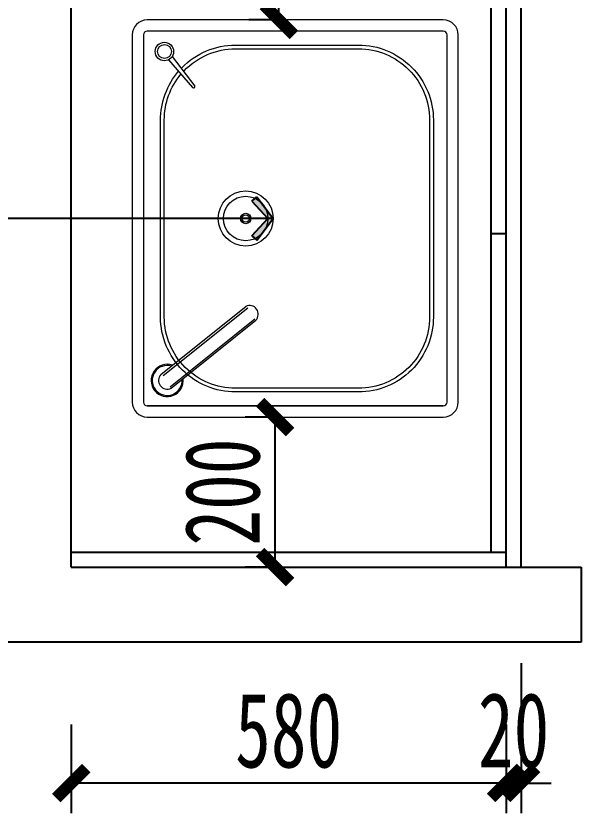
# Model space of a CAD drawing. Header units: millimetres. Extents: x 3104083 to 3173399, y -3165492 to -3044687.
# Drawn here: x 3116049 to 3116803, y -3095960 to -3094897 of the extents above; entities that cross this region are included whole.
import ezdxf

# ---------------------------------------------------------------- set-up
doc = ezdxf.new("R2010")
doc.units = ezdxf.units.MM
doc.header["$LTSCALE"] = 500
doc.header["$MEASUREMENT"] = 0
doc.header["$PDMODE"] = 2
doc.linetypes.add('ACAD_ISO03W100', pattern=[30, 12, -18])
doc.layers.get('0').update_dxf_attribs({"linetype": 'CONTINUOUS'})
doc.layers.get('DEFPOINTS').update_dxf_attribs({"linetype": 'CONTINUOUS'})
for name, color, linetype in [('D-节点尺寸', 5, 'CONTINUOUS'), ('E-立面造型线', 3, 'CONTINUOUS'), ('W-基础引线', 35, 'CONTINUOUS'), ('ZB_厨柜', 7, 'CONTINUOUS'), ('台面', 4, 'CONTINUOUS')]:
    doc.layers.add(name, color=color, linetype=linetype)
doc.layers.add('墙体', color=6, linetype='CONTINUOUS', lineweight=25)
doc.layers.add('电器', color=85, linetype='CONTINUOUS', lineweight=15)
doc.styles.add('DIM', font='SimSun.ttf', dxfattribs={"width": 0.7})
doc.dimstyles.new('40', dxfattribs={"dimscale": 40, "dimtxt": 2.5, "dimasz": 1, "dimexe": 1, "dimexo": 1, "dimgap": 0.5, "dimtad": 1, "dimdec": 0, "dimzin": 0, "dimdsep": 46, "dimtxsty": 'DIM', "dimblk": 'ARCHTICK', "dimcen": 0, "dimclrd": 5, "dimclre": 5, "dimclrt": 35, "dimadec": 0, "dimazin": 0, "dimtfac": 0.5, "dimtdec": 0, "dimtix": 1, "dimtmove": 2, "dimatfit": 2, "dimldrblk": 'A', "dimfxl": 0, "dimtolj": 1, "dimtzin": 0, "dimlwd": -1, "dimlwe": -1, "dimarcsym": 0})
doc.dimstyles.new('基础引线', dxfattribs={"dimtxt": 3, "dimasz": 0.7, "dimexe": 2, "dimexo": 6, "dimgap": 1, "dimtad": 1, "dimdec": 0, "dimdsep": 46, "dimtxsty": 'Standard', "dimblk1": 'A', "dimblk2": 'A', "dimsah": 1, "dimcen": 3, "dimdle": 200, "dimclrd": 256, "dimclre": 256, "dimclrt": 2, "dimadec": 0, "dimazin": 0, "dimtfac": 1, "dimtdec": 0, "dimtix": 1, "dimtmove": 1, "dimatfit": 3, "dimldrblk": 'A', "dimfxl": 0, "dimtvp": 1, "dimtolj": 1, "dimtzin": 0, "dimarcsym": 0})

# ---------------------------------------------------------------- blocks, each defined once
blk = doc.blocks.new('_ArchTick')
at = {"color": 0, "linetype": 'ByBlock', "const_width": 0.4}
blk.add_lwpolyline([(-0.5, -0.5), (0.5, 0.5)], dxfattribs=at)
blk = doc.blocks.new('*D1485')
at = {"layer": 'D-节点尺寸', "color": 5, "ltscale": 100}
for p, q in [((3116122.9, -3095841.5), (3116122.9, -3095959.8)), ((3116702.9, -3095841.5), (3116702.9, -3095959.8)), ((3116702.9, -3095919.8), (3116122.9, -3095919.8))]:
    blk.add_line(p, q, dxfattribs=at)
at = {"layer": 'DEFPOINTS', "color": 0, "ltscale": 100}
for p in [(3116122.9, -3095801.5), (3116702.9, -3095801.5), (3116122.9, -3095919.8)]:
    blk.add_point(p, dxfattribs=at)
at = {"layer": 'D-节点尺寸', "color": 5, "ltscale": 100, "xscale": 40, "yscale": 40, "zscale": 40, "rotation": 180}
blk.add_blockref('_ArchTick', (3116122.9, -3095919.8), dxfattribs=at)
at = {"layer": 'D-节点尺寸', "color": 5, "ltscale": 100, "xscale": 40, "yscale": 40, "zscale": 40}
blk.add_blockref('_ArchTick', (3116702.9, -3095919.8), dxfattribs=at)
at = {"layer": 'D-节点尺寸', "color": 35, "ltscale": 100, "insert": (3116412.9, -3095849.8), "char_height": 100, "attachment_point": 5, "style": 'DIM'}
blk.add_mtext('\\A1;580', dxfattribs=at)
blk = doc.blocks.new('A')
for p, q in [((-1.435, 1.148), (-1.09, 1.437)), ((-1.09, 1.437), (0, 0)), ((-1.435, 1.148), (-0.369, 0)), ((-0.369, 0), (-2.127, 0)), ((-1.435, -1.148), (-0.369, 0)), ((-1.09, -1.437), (0, 0)), ((-1.435, -1.148), (-1.09, -1.437))]:
    blk.add_line(p, q)
for points in [[(-1.435, 1.148), (-1.09, 1.437), (-0.369, 0), (0, 0)], [(-1.435, -1.148), (-1.09, -1.437), (-0.369, 0), (0, 0)]]:
    blk.add_solid(points)
blk = doc.blocks.new('单水槽平面')
at = {"layer": '电器'}
for p, q in [((219867.1, -105956.4), (219377.5, -105956.4)), ((219867.1, -105971.4), (219377.5, -105971.4)), ((219357.5, -105976.4), (219357.5, -106371.4)), ((219372.5, -105976.4), (219372.5, -106371.4)), ((219372.5, -106371.4), (219372.5, -105976.4)), ((219872.1, -106371.4), (219872.1, -105976.4)), ((219887.1, -106371.4), (219887.1, -105976.4)), ((219412.7, -105997.6), (219503.2, -106110.5)), ((219414.5, -105995), (219505, -106107.9)), ((219396.1, -106008.4), (219486.6, -106121.3)), ((219397.8, -106006.9), (219488.4, -106119.8)), ((219834, -106004.9), (219796.9, -106037)), ((219838.5, -106009.9), (219798.8, -106040.1)), ((219377.5, -106376.4), (219867.1, -106376.4)), ((219377.5, -106376.4), (219867.1, -106376.4)), ((219377.5, -106391.4), (219867.1, -106391.4))]:
    blk.add_line(p, q, dxfattribs=at)
for points in [[(219823.4, -106022.6, -0.202235), (219853.6, -106094.2), (219853.6, -106258.2, -0.414214), (219753.6, -106358.2), (219490.9, -106358.2, -0.414214), (219390.9, -106258.2), (219390.9, -106094.2, -0.414214), (219490.9, -105994.2), (219753.6, -105994.2, -0.178633), (219818.6, -106018.2, -0.178633)], [(219819.3, -106025.6, -0.204737), (219848.6, -106094.2), (219848.6, -106258.2, -0.414214), (219753.6, -106353.2), (219490.9, -106353.2, -0.414214), (219395.9, -106258.2), (219395.9, -106094.2, -0.414214), (219490.9, -105999.2), (219753.6, -105999.2, -0.176592), (219814.8, -106021.5, -0.176592)]]:
    blk.add_lwpolyline(points, format="xyb", dxfattribs=at)
for centre, radius in [((219845, -105999.4), 12.3), ((219845, -105999.4), 9.28), ((219622.3, -106107.8), 36.7), ((219622.3, -106107.8), 29.7), ((219622.3, -106107.8), 6.95), ((219622.3, -106107.8), 4.95)]:
    blk.add_circle(centre, radius, dxfattribs=at)
for centre, radius, start, end in [((219377.5, -105976.4), 20, 90, 180), ((219377.5, -105976.4), 20, 90, 180), ((219867.1, -105976.4), 20, 0, 90), ((219377.5, -105976.4), 5, 90, 180), ((219867.1, -105976.4), 5, 0, 90), ((219406.3, -106003.1), 21.5, 340.7243, 277.0978), ((219406.3, -106003.1), 20, 343.5312, 274.3312), ((219406.3, -106003.1), 11.5, 46.7072, 207.3519), ((219798.2, -106038.4), 1.86, 128.1042, 288.8004), ((219494.7, -106113), 11.5, 225.4964, 26.4981), ((219377.5, -106371.4), 20, 180, 270), ((219377.5, -106371.4), 20, 180, 270), ((219377.5, -106371.4), 5, 180, 270), ((219867.1, -106371.4), 20, 270, 0), ((219867.1, -106371.4), 5, 270, 0)]:
    blk.add_arc(centre, radius, start, end, dxfattribs=at)
blk = doc.blocks.new('*D1542')
at = {"layer": 'D-节点尺寸', "color": 5, "ltscale": 100}
for p, q in [((3116394.8, -3095431.7), (3116354.8, -3095431.7)), ((3116394.8, -3095631.7), (3116394.8, -3095431.7)), ((3116394.8, -3095631.7), (3116354.8, -3095631.7))]:
    blk.add_line(p, q, dxfattribs=at)
at = {"layer": 'DEFPOINTS', "color": 0, "ltscale": 100}
for p in [(3116394.8, -3095431.7), (3116421.6, -3095431.7), (3116434.8, -3095631.7)]:
    blk.add_point(p, dxfattribs=at)
at = {"layer": 'D-节点尺寸', "color": 5, "ltscale": 100, "xscale": 40, "yscale": 40, "zscale": 40}
for p, rotation in [((3116394.8, -3095431.7), 90), ((3116394.8, -3095631.7), 270)]:
    blk.add_blockref('_ArchTick', p, dxfattribs=dict(at, rotation=rotation))
at = {"layer": 'D-节点尺寸', "color": 35, "ltscale": 100, "insert": (3116324.8, -3095531.7), "char_height": 100, "attachment_point": 5, "rotation": 90, "style": 'DIM'}
blk.add_mtext('\\A1;200', dxfattribs=at)
blk = doc.blocks.new('*D1546')
at = {"layer": 'D-节点尺寸', "color": 5, "ltscale": 100}
for p, q in [((3116412.9, -3094031.7), (3116359.9, -3094031.7)), ((3116399.9, -3094902), (3116399.9, -3094031.7)), ((3116399.9, -3094902), (3116359.9, -3094902))]:
    blk.add_line(p, q, dxfattribs=at)
at = {"layer": 'DEFPOINTS', "color": 0, "ltscale": 100}
for p in [(3116399.9, -3094031.7), (3116452.9, -3094031.7), (3116421.6, -3094902)]:
    blk.add_point(p, dxfattribs=at)
at = {"layer": 'D-节点尺寸', "color": 5, "ltscale": 100, "xscale": 40, "yscale": 40, "zscale": 40}
for p, rotation in [((3116399.9, -3094031.7), 90), ((3116399.9, -3094902), 270)]:
    blk.add_blockref('_ArchTick', p, dxfattribs=dict(at, rotation=rotation))
at = {"layer": 'D-节点尺寸', "color": 35, "ltscale": 100, "insert": (3116329.9, -3094466.9), "char_height": 100, "attachment_point": 5, "rotation": 90, "style": 'DIM'}
blk.add_mtext('\\A1;870', dxfattribs=at)
blk = doc.blocks.new('*D2076')
at = {"layer": 'D-节点尺寸', "color": 5, "ltscale": 100}
for p, q in [((3116722.9, -3095759.8), (3116722.9, -3095959.8)), ((3116702.9, -3095841.5), (3116702.9, -3095959.8)), ((3116702.9, -3095919.8), (3116662.9, -3095919.8)), ((3116722.9, -3095919.8), (3116702.9, -3095919.8)), ((3116722.9, -3095919.8), (3116762.9, -3095919.8))]:
    blk.add_line(p, q, dxfattribs=at)
at = {"layer": 'DEFPOINTS', "color": 0, "ltscale": 100}
for p in [(3116722.9, -3095631.7), (3116702.9, -3095801.5), (3116702.9, -3095919.8)]:
    blk.add_point(p, dxfattribs=at)
at = {"layer": 'D-节点尺寸', "color": 5, "ltscale": 100, "xscale": 40, "yscale": 40, "zscale": 40}
blk.add_blockref('_ArchTick', (3116702.9, -3095919.8), dxfattribs=at)
at = {"layer": 'D-节点尺寸', "color": 5, "ltscale": 100, "xscale": 40, "yscale": 40, "zscale": 40, "rotation": 180}
blk.add_blockref('_ArchTick', (3116722.9, -3095919.8), dxfattribs=at)
at = {"layer": 'D-节点尺寸', "color": 35, "ltscale": 100, "insert": (3116712.9, -3095849.8), "char_height": 100, "attachment_point": 5, "style": 'DIM'}
blk.add_mtext('\\A1;20', dxfattribs=at)

msp = doc.modelspace()

# ---------------------------------------------------------------- linework, layer by layer
at = {"layer": 'E-立面造型线', "color": 44}
for p, q in [((3116682.911, -3095611.699), (3116682.911, -3094281.699)), ((3116702.911, -3095631.699), (3116702.911, -3094281.699)), ((3116682.911, -3095186.699), (3116702.911, -3095186.699)), ((3116122.911, -3095611.699), (3116702.911, -3095611.699))]:
    msp.add_line(p, q, dxfattribs=at)
at = {"layer": '台面', "linetype": 'ACAD_ISO03W100'}
msp.add_line((3116722.911, -3095631.699), (3116722.911, -3094301.699), dxfattribs=at)
at = {"layer": '墙体'}
for p, q in [((3116122.911, -3095631.699), (3116122.911, -3094031.699)), ((3116122.911, -3095631.699), (3116802.911, -3095631.699)), ((3116802.911, -3095631.699), (3116802.911, -3095731.699)), ((3116802.911, -3095731.699), (3115922.911, -3095731.699))]:
    msp.add_line(p, q, dxfattribs=at)

# ---------------------------------------------------------------- block references
at = {"layer": 'ZB_厨柜', "color": 253, "rotation": 90}
msp.add_blockref('单水槽平面', (3010247.744, -3314789.154), dxfattribs=at)

# ---------------------------------------------------------------- dimensions: what is measured, and where the dimension line sits
at = {"layer": 'D-节点尺寸', "color": 251, "ltscale": 100}
for base, p1, p2, picture, middle in [((3116399.89, -3094031.699), (3116421.61, -3094902.048), (3116452.911, -3094031.699), '*D1546', (3116329.89, -3094466.874)), ((3116394.763, -3095431.699), (3116434.8, -3095631.699), (3116421.61, -3095431.699), '*D1542', (3116324.763, -3095531.699))]:
    dim = msp.add_linear_dim(base=base, p1=p1, p2=p2, angle=90, dimstyle='40', dxfattribs=at)
    dim.commit()
    dim.dimension.update_dxf_attribs({"geometry": picture, "text_midpoint": middle})
for base, p1, p2, picture, middle in [((3116702.911, -3095919.832), (3116722.911, -3095631.699), (3116702.911, -3095801.45), '*D2076', (3116712.911, -3095849.832)), ((3116122.911, -3095919.832), (3116702.911, -3095801.45), (3116122.911, -3095801.45), '*D1485', (3116412.911, -3095849.832))]:
    dim = msp.add_linear_dim(base=base, p1=p1, p2=p2, dimstyle='40', dxfattribs=at)
    dim.commit()
    dim.dimension.update_dxf_attribs({"geometry": picture, "text_midpoint": middle})

# ---------------------------------------------------------------- leaders
at = {"layer": 'W-基础引线'}
msp.add_leader([(3116392.263, -3095166.874), (3114874.366, -3095166.874)], dimstyle='基础引线', override={"dimasz": 20}, dxfattribs=at)

doc.saveas('drawing.dxf')
